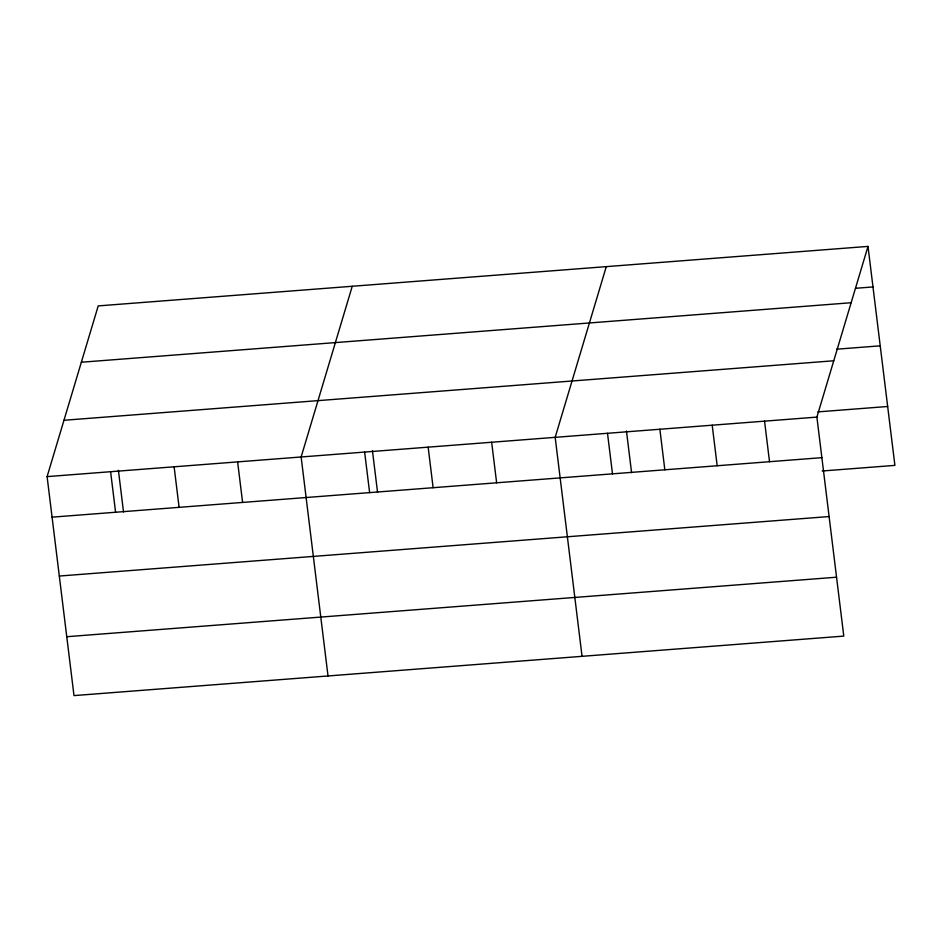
<?xml version="1.0" encoding="UTF-8"?>
<svg xmlns="http://www.w3.org/2000/svg" width="942" height="942" viewBox="0 0 942 942"><rect width="100%" height="100%" fill="white"/><g stroke="black" fill="none" stroke-linecap="round" stroke-linejoin="round"><path stroke-width="1.41" d="M868.006 246.404L816.891 417.106L843.785 636.097L73.994 695.596L47.1 476.617L98.215 305.903L868.006 246.404L894.9 465.383L822.201 471M352.249 286.262L301.134 456.976L328.016 675.967M606.283 266.633L555.168 437.347L582.05 656.327M855.536 288.287L872.987 286.945M81.353 362.234L851.144 302.735M836.602 349.199L880.217 345.832M63.974 420.273L833.764 360.774M817.88 411.889L887.67 406.497M47.1 476.617L816.891 417.106M52.081 517.158L821.871 457.659M59.311 576.045L829.101 516.546M66.752 636.71L836.555 577.211M764.551 421.156L769.52 461.698M712.199 425.207L717.18 465.748M659.859 429.246L664.828 469.799M626.465 431.036L631.587 472.696M607.508 433.296L612.488 473.838M491.653 442.245L496.634 482.799M428.151 447.156L433.12 487.709M372.443 450.676L377.554 492.325M364.636 452.066L369.617 492.607M237.62 461.886L242.6 502.427M174.117 466.796L179.098 507.338M118.409 470.305L123.52 511.965M110.603 471.707L115.583 512.248"/></g></svg>
